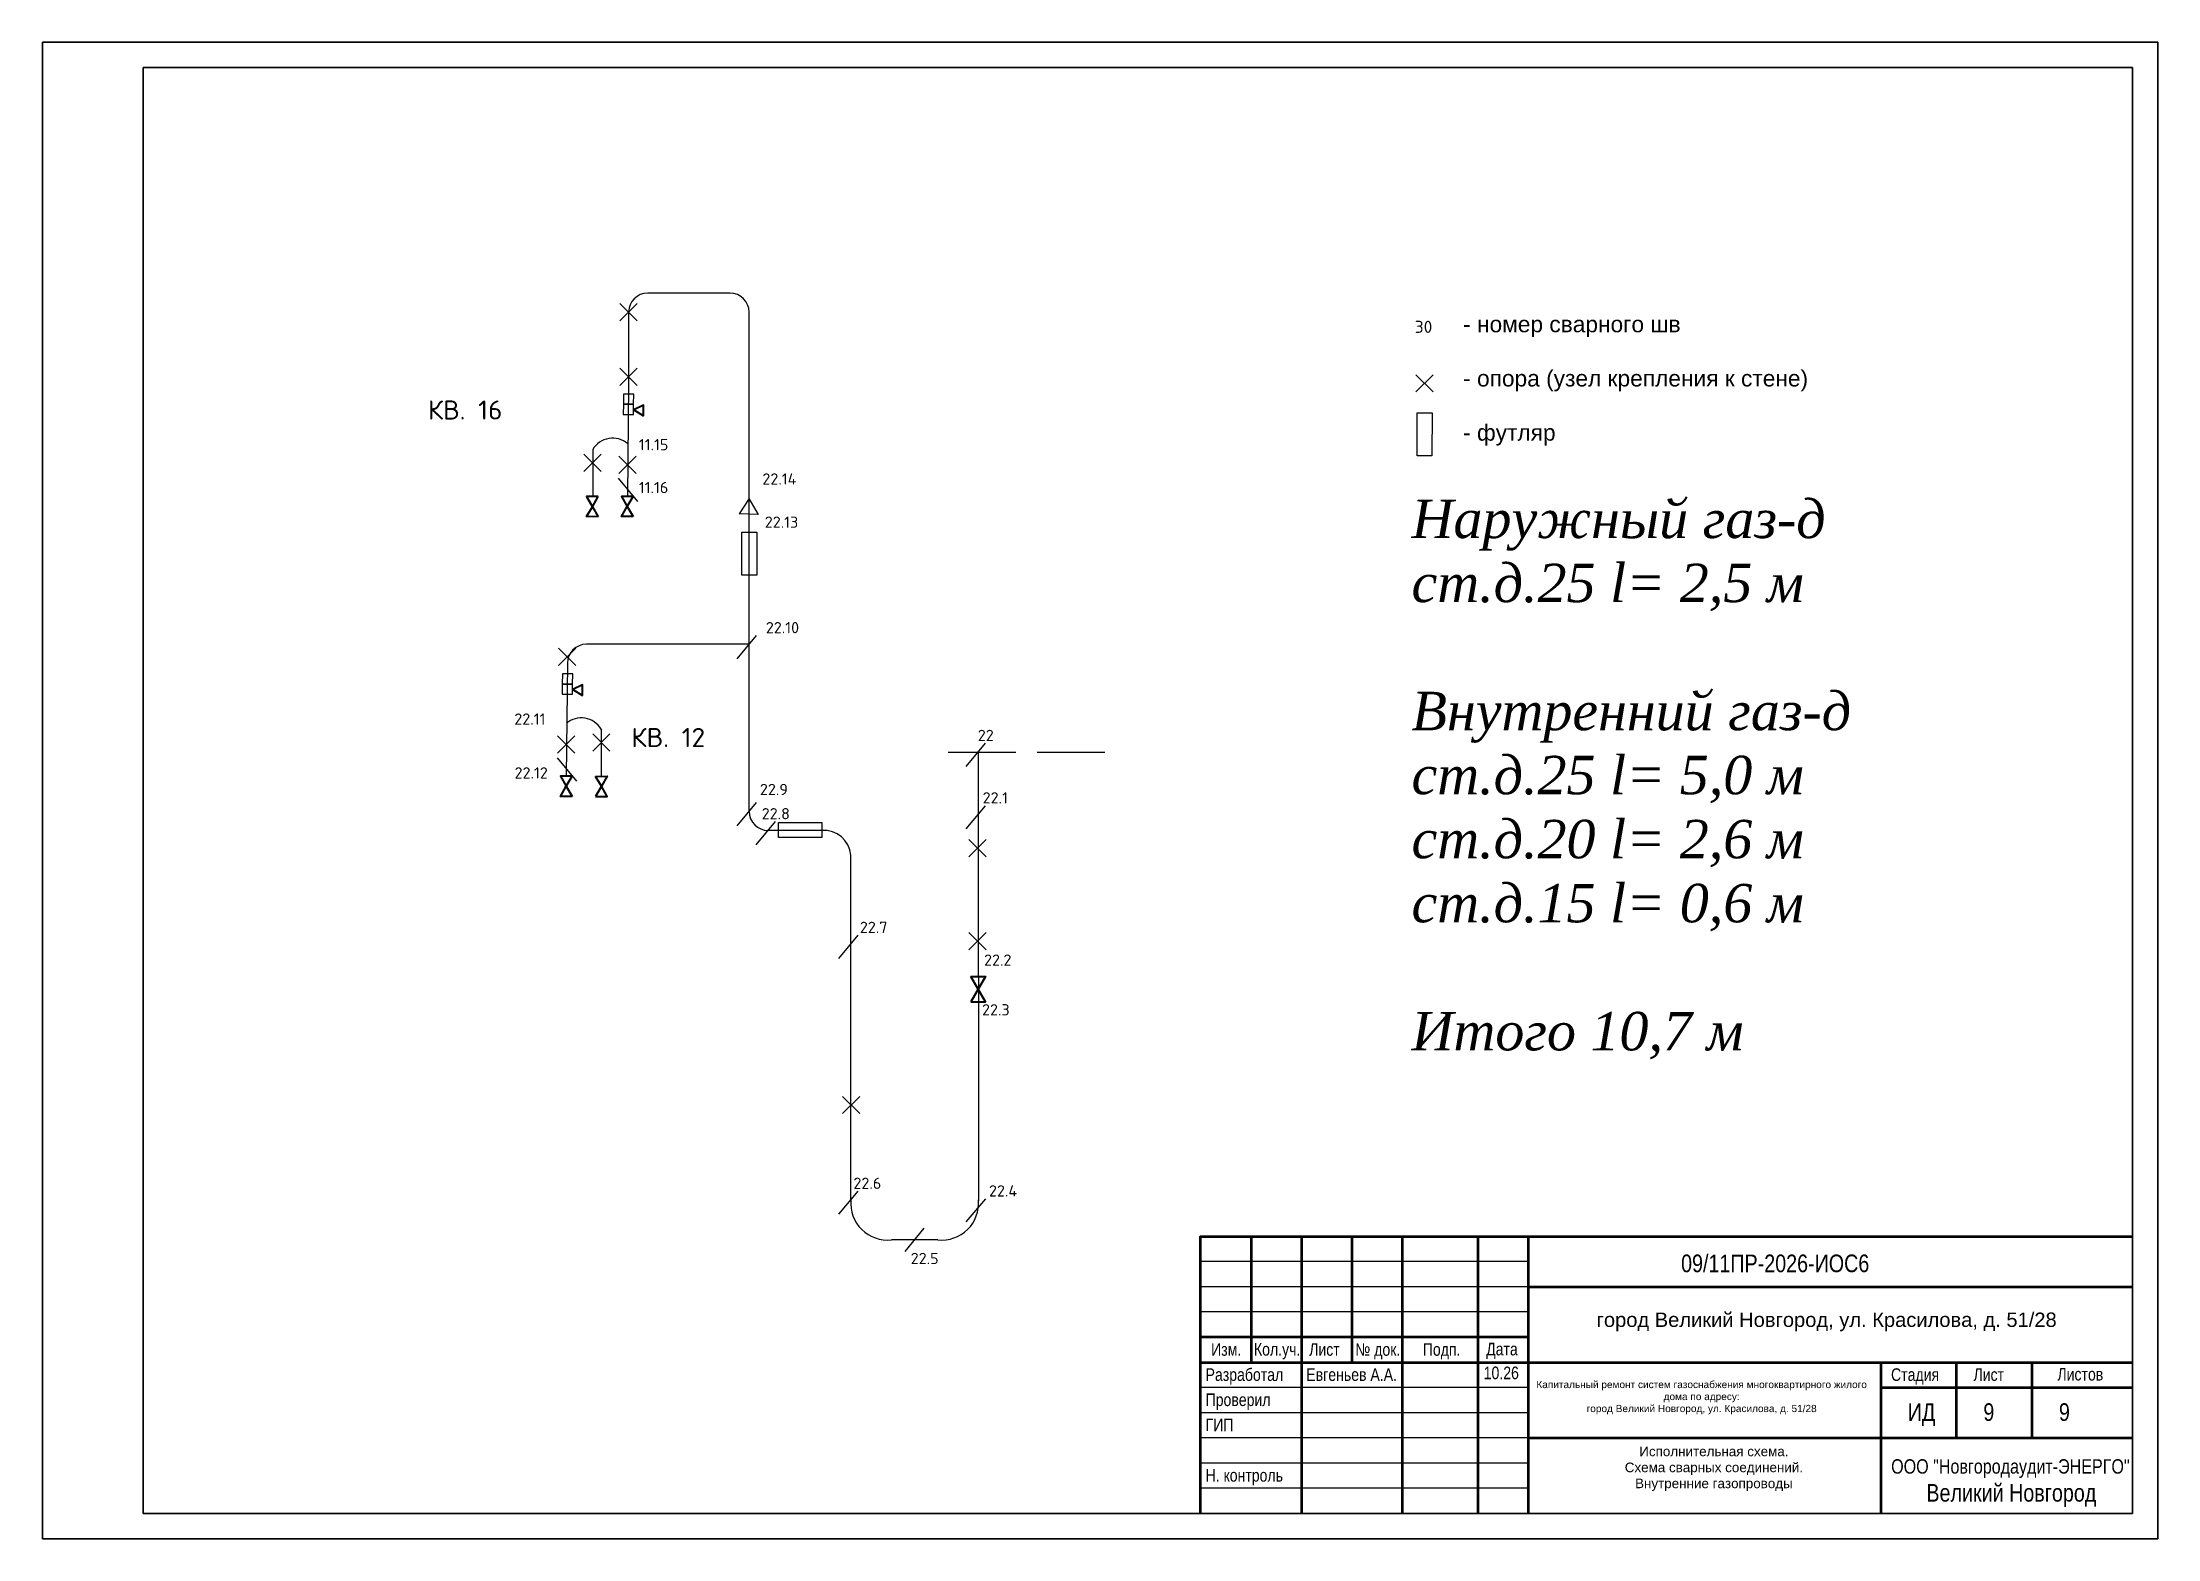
# Model space of a CAD drawing. Header units: inches. Extents: x -18856 to -7743, y 17097 to 24956.
import ezdxf
from ezdxf.enums import TextEntityAlignment as Align

# ---------------------------------------------------------------- set-up
doc = ezdxf.new("R2010")
doc.units = ezdxf.units.IN
doc.header["$MEASUREMENT"] = 0
doc.linetypes.add('ACAD_ISO02W100', pattern=[15, 12, -3])
doc.layers.get('0').update_dxf_attribs({"true_color": 0x000000})
for name, color, linetype, lineweight in [('анп Рамка жирная', 7, 'Continuous', 50), ('ГП_Таbлицы', 7, 'Continuous', 50), ('Трубы', 7, 'Continuous', 40)]:
    doc.layers.add(name, color=color, linetype=linetype, lineweight=lineweight)
doc.styles.add('ISO', font='arial.ttf')
doc.styles.add('PROFIL', font='simplex.shx')
doc.styles.get("Standard").update_dxf_attribs({"font": 'arial.ttf'})

msp = doc.modelspace()

# ---------------------------------------------------------------- linework, layer by layer
at = {"color": 0}
for p, q in [((-15823, 23494), (-15732, 23585)), ((-15823, 23585), (-15732, 23494)), ((-15732, 23153), (-15823, 23244)), ((-15732, 23244), (-15823, 23153)), ((-15777, 23165), (-15782, 22571)), ((-11640, 23120), (-11549, 23210)), ((-11640, 23210), (-11549, 23120)), ((-15920, 22702), (-16011, 22793)), ((-15920, 22793), (-16011, 22702)), ((-15737, 22692), (-15828, 22783)), ((-15737, 22783), (-15828, 22692)), ((-15728, 22544), (-15829, 22667)), ((-15143, 22561), (-15196, 22479)), ((-15093, 22477), (-15143, 22561)), ((-15093, 22477), (-15196, 22479)), ((-15206, 21719), (-15105, 21841)), ((-16053, 21684), (-16144, 21775)), ((-16053, 21775), (-16144, 21684)), ((-16098, 21696), (-16104, 21102)), ((-16058, 21223), (-16149, 21314)), ((-16058, 21314), (-16149, 21223)), ((-15965, 21233), (-15875, 21324)), ((-15965, 21324), (-15875, 21233)), ((-14003, 21153), (-13901, 21276)), ((-16049, 21075), (-16150, 21198)), ((-15206, 20841), (-15105, 20964)), ((-14003, 20825), (-13901, 20947)), ((-15106, 20741), (-15005, 20864)), ((-13988, 20679), (-13898, 20769)), ((-13988, 20769), (-13898, 20679)), ((-14672, 20145), (-14570, 20267)), ((-13988, 20190), (-13898, 20281)), ((-13988, 20281), (-13898, 20190)), ((-14653, 19330), (-14562, 19420)), ((-14653, 19420), (-14562, 19330)), ((-14672, 18801), (-14570, 18923)), ((-14002, 18761), (-13900, 18883)), ((-14324, 18606), (-14223, 18728))]:
    msp.add_line(p, q, dxfattribs=at)
at = {"color": 18, "true_color": 0x000000}
for p, q in [((-15243, 23639), (-15676, 23639)), ((-15776, 23539), (-15777, 23165)), ((-15143, 23032), (-15143, 23539)), ((-15143, 21795), (-15143, 23032)), ((-15965, 22818), (-15965, 22572)), ((-15143, 21795), (-15998, 21795)), ((-15143, 20917), (-15143, 21795)), ((-15921, 21349), (-15920, 21103)), ((-14098, 21228), (-13742, 21228)), ((-13940, 21227), (-13938, 18871)), ((-13629, 21228), (-13274, 21228)), ((-14761, 20817), (-15043, 20817)), ((-14608, 18877), (-14608, 20688)), ((-14152, 18667), (-14395, 18667))]:
    msp.add_line(p, q, dxfattribs=at)
at = {"color": 0}
for points in [[(-15750, 23055), (-15803, 23055), (-15804, 23001), (-15750, 23001)], [(-15749, 23109), (-15803, 23109), (-15803, 23055), (-15750, 23055)], [(-11634, 22784), (-11633, 23011), (-11555, 23011), (-11556, 22784)], [(-15181, 22157), (-15181, 22384), (-15103, 22384), (-15102, 22157)], [(-16070, 21640), (-16124, 21640), (-16125, 21586), (-16071, 21586)], [(-16071, 21586), (-16125, 21586), (-16125, 21532), (-16071, 21532)], [(-14761, 20780), (-14988, 20779), (-14988, 20858), (-14761, 20858)]]:
    msp.add_lwpolyline(points, close=True, dxfattribs=at)
at = {"color": 0, "lineweight": 40}
for points in [[(-15698, 22995), (-15698, 23051), (-15749, 23026)], [(-15936, 22570), (-15997, 22570), (-15966, 22517)], [(-15752, 22570), (-15813, 22571), (-15783, 22518)], [(-15936, 22464), (-15997, 22465), (-15966, 22517)], [(-15752, 22465), (-15813, 22465), (-15783, 22518)], [(-16019, 21526), (-16019, 21582), (-16070, 21557)], [(-16073, 21102), (-16134, 21102), (-16104, 21049)], [(-16073, 20996), (-16134, 20996), (-16104, 21049)], [(-15950, 21101), (-15889, 21102), (-15919, 21049)], [(-15950, 20996), (-15889, 20996), (-15919, 21049)], [(-13978, 20049), (-13902, 20049), (-13940, 19983)], [(-13978, 19917), (-13902, 19917), (-13940, 19983)]]:
    msp.add_lwpolyline(points, close=True, dxfattribs=at)
at = {"color": 18, "true_color": 0x000000}
for centre, radius, start, end in [((-15676, 23539), 100, 90, 180), ((-15243, 23539), 100, 0, 90), ((-15998, 21695), 100, 90, 179.4912), ((-15043, 20917), 100, 180, 270), ((-14751, 20674), 143, 5.5216, 93.8913), ((-14417, 18858), 192, 174.4405, 276.4466), ((-14130, 18858), 192, 263.5534, 5.5595)]:
    msp.add_arc(centre, radius, start, end, dxfattribs=at)
at = {"color": 0}
for centre, start, end in [((-15860, 22755), 50.1302, 148.9091), ((-16025, 21286), 31.0909, 129.8698)]:
    msp.add_arc(centre, 122, start, end, dxfattribs=at)
at = {"layer": 'анп Рамка жирная', "color": 7, "lineweight": 30, "ltscale": 0.001}
for p, q in [((-18856, 24956), (-7743, 24956)), ((-18856, 17097), (-18856, 24956)), ((-7743, 24956), (-18856, 24956)), ((-7743, 24956), (-7743, 17097)), ((-18327, 17230), (-18327, 24824)), ((-18327, 24824), (-7875, 24824)), ((-7875, 24824), (-7875, 17230)), ((-7875, 17230), (-18327, 17230)), ((-7743, 17097), (-18856, 17097))]:
    msp.add_line(p, q, dxfattribs=at)
at = {"layer": 'анп Рамка жирная', "color": 0, "lineweight": 30, "ltscale": 0.001}
msp.add_line((-7743, 17097), (-7743, 24956), dxfattribs=at)
at = {"layer": 'ГП_Таbлицы', "color": 7}
for p, q in [((-12506, 18685), (-12506, 18023)), ((-12241, 18685), (-12241, 17230)), ((-11977, 18685), (-11977, 18023)), ((-11712, 18685), (-11712, 17230)), ((-11315, 18685), (-11315, 17230)), ((-11051, 18685), (-11051, 17230)), ((-11051, 18420), (-7875, 18420)), ((-11051, 18156), (-12771, 18156)), ((-12771, 18023), (-7875, 18023)), ((-9198, 18023), (-9198, 17230)), ((-8802, 18023), (-8802, 17627)), ((-8405, 18023), (-8405, 17627)), ((-9198, 17891), (-7875, 17891)), ((-11051, 17627), (-7875, 17627))]:
    msp.add_line(p, q, dxfattribs=at)
at = {"layer": 'ГП_Таbлицы', "color": 7, "lineweight": -3}
for p, q in [((-11051, 18553), (-12771, 18553)), ((-11051, 18420), (-12771, 18420)), ((-11051, 18288), (-12771, 18288)), ((-11051, 17891), (-12771, 17891)), ((-11051, 17759), (-12771, 17759)), ((-11051, 17627), (-12771, 17627)), ((-11051, 17494), (-12771, 17494)), ((-11051, 17362), (-12771, 17362))]:
    msp.add_line(p, q, dxfattribs=at)
at = {"layer": 'ГП_Таbлицы', "color": 7}
msp.add_lwpolyline([(-12771, 17230), (-12771, 18685), (-7875, 18685)], dxfattribs=at)

# ---------------------------------------------------------------- texts
at = {"color": 0, "style": 'PROFIL'}
for s, height, p in [('30', 63.9, (-11600, 23462)), ('КВ. 16', 100, (-16635, 23025)), ('11.15', 59, (-15645, 22843)), ('22.14', 59, (-14984, 22663)), ('11.16', 59, (-15645, 22618)), ('22.13', 59, (-14973, 22436)), ('22.10', 59, (-14968, 21882)), ('22.11', 59, (-16295, 21402)), ('КВ. 12', 100, (-15568, 21305)), ('22', 59, (-13900, 21316)), ('22.12', 59, (-16288, 21119)), ('22.9', 59, (-15013, 21032)), ('22.1', 59, (-13850, 20988)), ('22.8', 59, (-15003, 20905)), ('22.7', 59, (-14489, 20308)), ('22.2', 59, (-13837, 20136)), ('22.3', 59, (-13847, 19875)), ('22.6', 59, (-14522, 18964)), ('22.4', 59, (-13809, 18924)), ('22.5', 59, (-14221, 18569))]:
    msp.add_text(s, height=height, dxfattribs=at).set_placement(p, align=Align.MIDDLE)
at = {"insert": (-11889, 23661), "char_height": 85.38, "attachment_point": 1}
msp.add_mtext_dynamic_manual_height_columns('\\P               - номер сварного шв\\P\\P               - опора (узел крепления к стене)\\P\\P               - футляр', width=4332.81, gutter_width=2.67, heights=[0], dxfattribs=at)
at = {"lineweight": 25, "insert": (-11663, 22554), "char_height": 201.74, "width": 3302.93, "attachment_point": 1}
msp.add_mtext('{\\fTimes New Roman|b0|i1|c204|p18;Наружный газ-д\\Pст.д.25 \\fTimes New Roman|b0|i1|c0|p18;l= \\fTimes New Roman|b0|i1|c204|p18;2,5 м\\P\\PВнутренний газ-д\\Pст.д.25 l= 5,0 м\\Pст.д.20 l= 2,6 м\\Pст.д.15 l= 0,6 м\\P\\PИтого 10,7 м}', dxfattribs=at)
at = {"layer": 'ГП_Таbлицы', "color": 7, "style": 'ISO', "width": 0.8}
for s, height, p in [('09/11ПР-2026-ИОС6', 92.61, (-10247, 18497)), ('Изм.', 66.1, (-12716, 18058)), ('Кол.уч.', 66.1, (-12491, 18059)), ('Лист', 66.1, (-12201, 18058)), ('№ док.', 66.1, (-11959, 18058)), ('Подп.', 66.1, (-11604, 18058)), ('Дата', 66.1, (-11271, 18060)), ('Разработал', 66.1, (-12745, 17926)), ('Евгеньев А.А.', 66.15, (-12216, 17926)), ('10.26', 66.1, (-11284, 17935)), ('Стадия', 66.1, (-9144, 17926)), ('Лист', 66.1, (-8711, 17926)), ('Листов', 66.1, (-8270, 17928)), ('Проверил', 66.1, (-12745, 17794)), ('ИД', 92.6, (-9056, 17716)), ('9', 92.6, (-8659, 17716)), ('9', 92.6, (-8262, 17716)), ('ГИП', 66.1, (-12745, 17662)), ('Н. контроль', 66.15, (-12745, 17397))]:
    msp.add_text(s, height=height, dxfattribs=at).set_placement(p)
for s, height, p in [('ООО "Новгородаудит-ЭНЕРГО"', 75.6, (-8517, 17439)), ('Великий Новгород', 92.61, (-8512, 17292))]:
    msp.add_text(s, height=height, dxfattribs=at).set_placement(p, align=Align.CENTER)
at = {"layer": 'Трубы', "linetype": 'ACAD_ISO02W100', "attachment_point": 1}
for s, width, insert, char_height in [('\\pxt26;город Великий Новгород, ул. Красилова, д. 51/28', 3046.88, (-10691, 18285), 75.6), ('\\pxa0.66667,sm1,qc;Капитальный ремонт систем газоснабжения многоквартирного жилого дома по адресу:\\P\\pa0.25,s*,t26;город Великий Новгород, ул. Красилова, д. 51/28', 1770, (-11024, 17926), 37.8), ('\\pxa0.66667,sm1,qc;Исполнительная схема.\\PСхема сварных соединений.\\PВнутренние газопроводы', 1916.71, (-11033, 17581), 50.4)]:
    msp.add_mtext_dynamic_manual_height_columns(s, width=width, gutter_width=3.15, heights=[0], dxfattribs=dict(at, insert=insert, char_height=char_height))

doc.saveas('drawing.dxf')
